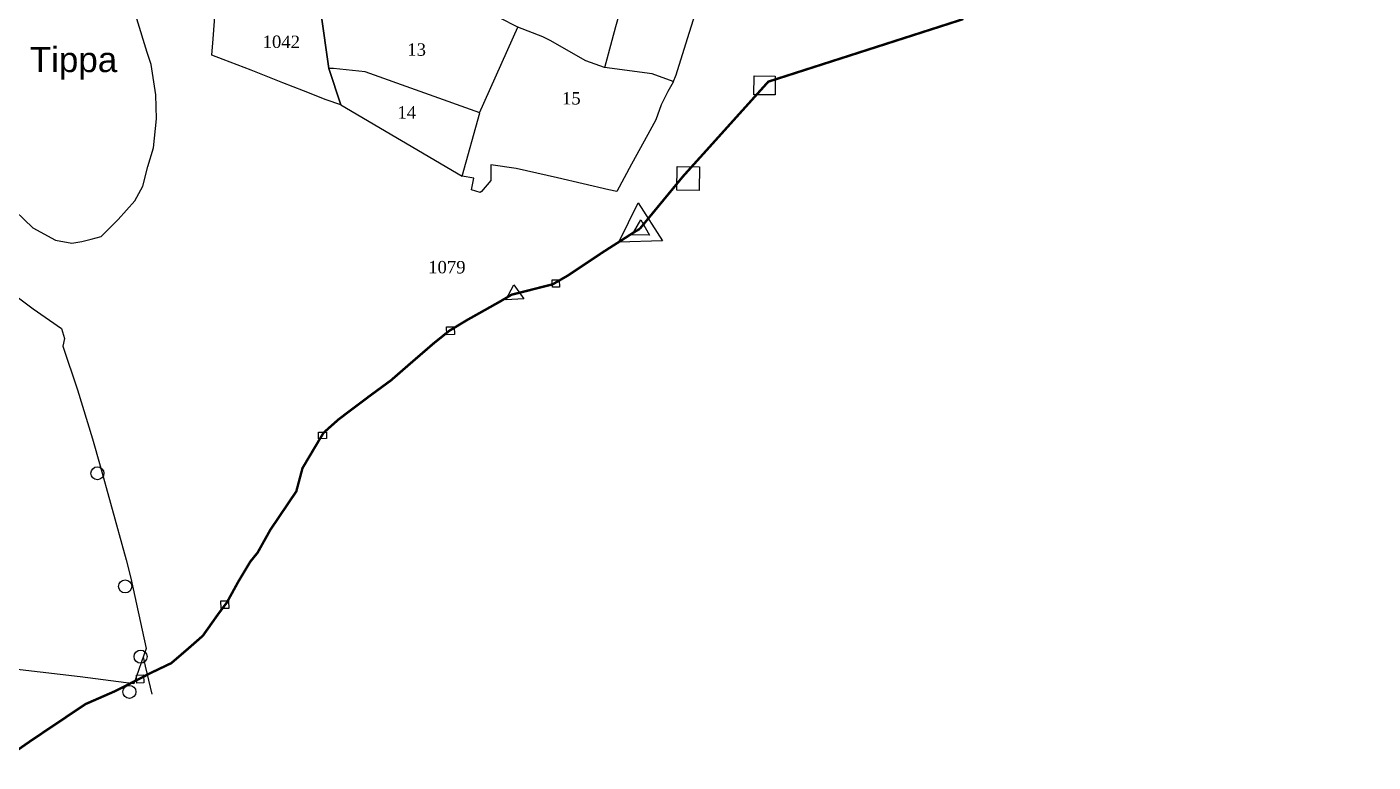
# Model space of a CAD drawing. Header units: feet. Extents: x 349593 to 350015, y 1571769 to 1572365.
# Drawn here: x 349871.7 to 349963.7, y 1571953.4 to 1572003.6 of the extents above; entities that cross this region are included whole.
import ezdxf

# ---------------------------------------------------------------- set-up
doc = ezdxf.new("R2010")
doc.units = ezdxf.units.FT
doc.header["$LTSCALE"] = 15
doc.header["$MEASUREMENT"] = 0
for name, color, linetype in [('CARTTRACK', 6, 'Continuous'), ('PLATS', 6, 'Continuous'), ('PLOTNO', 7, 'Continuous'), ('text', 7, 'Continuous'), ('VILLAGE BOUNDRY', 7, 'Continuous')]:
    doc.layers.add(name, color=color, linetype=linetype)
doc.styles.add('ARIAL', font='ARIAL.TTF')
doc.styles.get("Standard").update_dxf_attribs({"font": 'TIMES.TTF'})

msp = doc.modelspace()

# ---------------------------------------------------------------- linework, layer by layer
at = {"lineweight": -3, "elevation": -0.977}
msp.add_lwpolyline([(349893.157, 1571998.305), (349892.328, 1572000.782), (349893.157, 1571998.305), (349901.438, 1571993.435)], dxfattribs=at)
at = {"layer": 'CARTTRACK', "extrusion": (-3.55122e-05, 6.11968e-05, 1), "elevation": 82.799}
msp.add_lwpolyline([(349874.792, 1571988.843), (349875.466, 1571988.974), (349876.108, 1571989.125), (349876.783, 1571989.314), (349877.946, 1571990.471), (349879.075, 1571991.741), (349879.633, 1571992.736), (349879.98, 1571994.074), (349880.358, 1571995.369), (349880.554, 1571997.328), (349880.522, 1571998.974), (349880.208, 1572001.054), (349879.93, 1572001.853), (349879.213, 1572004.169), (349878.469, 1572005.767), (349877.597, 1572007.473), (349876.403, 1572009.402), (349875.089, 1572010.358), (349874.131, 1572010.87), (349873.429, 1572010.955), (349872.379, 1572010.951), (349870.381, 1572010.154), (349869.122, 1572009.318), (349868.001, 1572007.863), (349867.141, 1572005.54), (349867.023, 1572004.616), (349866.778, 1572002.279), (349866.695, 1572001.861), (349867.022, 1571999.311), (349867.568, 1571996.891), (349868.279, 1571995.012), (349869.415, 1571992.735), (349870.314, 1571991.625), (349872.116, 1571989.91), (349873.67, 1571989.063), (349874.792, 1571988.843)], dxfattribs=at)
at = {"layer": 'PLATS', "color": 0, "extrusion": (-3.55122e-05, 6.11968e-05, 1)}
for points, elevation in [([(349828.122, 1571996.879), (349829.94, 1571996.635), (349833.998, 1571996.207), (349838.926, 1571995.605), (349839.182, 1571995.611), (349839.952, 1571995.927), (349842.815, 1571995.571), (349843.142, 1571995.596), (349845.187, 1571995.349), (349850.68, 1571994.056), (349855.5, 1571992.729), (349859.443, 1571990.797), (349862.083, 1571989.574), (349867.253, 1571987.473), (349868.367, 1571987.008), (349869.267, 1571986.381), (349869.838, 1571986.071), (349872.139, 1571984.372), (349874.071, 1571983.037), (349874.287, 1571982.35), (349874.161, 1571981.821), (349875.176, 1571978.843), (349876.191, 1571975.491), (349876.72, 1571973.649), (349877.433, 1571971.11), (349878.497, 1571967.253), (349878.81, 1571965.99), (349879.849, 1571961.192), (349879.013, 1571958.779), (349875.344, 1571959.262), (349869.889, 1571959.898), (349869.395, 1571960.465), (349868.613, 1571960.543), (349867.436, 1571960.486), (349860.726, 1571961.444), (349854.904, 1571962.276), (349844.647, 1571963.931), (349839.513, 1571964.526), (349838.512, 1571964.354), (349837.138, 1571964.538), (349829.717, 1571965.156), (349826.26, 1571965.482), (349823.53, 1571965.741), (349819.552, 1571965.805), (349812.739, 1571965.776), (349810.562, 1571965.772), (349809.36, 1571965.205), (349805.636, 1571965.267), (349803.365, 1571965.324), (349803.365, 1571965.324), (349801.772, 1571965.659), (349800.788, 1571965.803), (349796.206, 1571966.441), (349791.525, 1571966.118), (349790.669, 1571966.057), (349790.337, 1571963.464), (349790.34, 1571963.006), (349790.797, 1571960.602), (349791.124, 1571959.052), (349791.272, 1571958.446)], 83.058), ([(349879.66, 1571960.624), (349879.783, 1571959.983), (349880.236, 1571958.067)], 82.799)]:
    msp.add_lwpolyline(points, dxfattribs=dict(at, elevation=elevation))
for centre in [(349876.526, 1571973.148, 82.799), (349878.423, 1571965.43, 82.799), (349879.476, 1571960.635, 82.799), (349878.71, 1571958.233, 82.799)]:
    msp.add_circle(centre, 0.445, dxfattribs=at)
at = {"layer": 'PLOTNO', "color": 0, "extrusion": (5.24297e-06, -4.3916e-06, 1)}
for p, q in [((349905.244, 1572003.599, -0.97), (349903.979, 1572004.224, -0.97)), ((349906.944, 1572002.932, -0.97), (349905.244, 1572003.599, -0.97)), ((349907.447, 1572002.681, -0.97), (349906.944, 1572002.932, -0.97)), ((349909.88, 1572001.308, -0.97), (349907.447, 1572002.681, -0.97)), ((349911.167, 1572000.835, -0.97), (349909.88, 1572001.308, -0.97)), ((349914.423, 1572000.403, -0.97), (349911.167, 1572000.835, -0.97)), ((349915.845, 1571999.883, -0.97), (349914.423, 1572000.403, -0.97)), ((349915.843, 1571999.833, -0.97), (349915.497, 1571999.193, -0.97)), ((349915.497, 1571999.193, -0.97), (349915.033, 1571998.297, -0.97)), ((349915.033, 1571998.297, -0.97), (349914.672, 1571997.272, -0.97)), ((349914.672, 1571997.272, -0.97), (349914.118, 1571996.262, -0.97)), ((349914.118, 1571996.262, -0.97), (349913.012, 1571994.248, -0.97)), ((349905.129, 1571993.953, -0.97), (349903.398, 1571994.195, -0.97)), ((349903.398, 1571994.195, -0.97), (349903.398, 1571993.135, -0.97)), ((349907.94, 1571993.305, -0.97), (349905.129, 1571993.953, -0.97)), ((349913.012, 1571994.248, -0.97), (349911.997, 1571992.382, -0.97)), ((349903.398, 1571993.135, -0.97), (349902.766, 1571992.391, -0.97)), ((349911.448, 1571992.485, -0.97), (349907.94, 1571993.305, -0.97)), ((349902.662, 1571992.31, -0.97), (349902.082, 1571992.498, -0.97)), ((349902.766, 1571992.391, -0.97), (349902.662, 1571992.31, -0.97)), ((349911.997, 1571992.382, -0.97), (349911.448, 1571992.485, -0.97))]:
    msp.add_line(p, q, dxfattribs=at)
at = {"layer": 'PLOTNO', "color": 0, "extrusion": (5.24297e-06, -4.3916e-06, 1), "elevation": -6.039}
for points in [[(349915.848, 1571999.841), (349916.055, 1572000.336), (349916.826, 1572002.829), (349917.641, 1572005.419), (349917.969, 1572006.827), (349920.54, 1572007.169), (349921.427, 1572007.298), (349921.876, 1572011.121), (349921.9, 1572011.246), (349923.284, 1572010.876), (349924.446, 1572010.585), (349931.391, 1572008.906), (349930.789, 1572016.197), (349930.737, 1572016.971), (349934.92, 1572017.261), (349938.563, 1572017.535), (349938.788, 1572017.597), (349939.111, 1572013.251), (349939.089, 1572012.953), (349936.453, 1572012.864), (349936.494, 1572010.496), (349932.908, 1572009.317), (349931.796, 1572008.985), (349931.393, 1572008.912)], [(349911.19, 1572000.852), (349911.944, 1572003.647), (349912.676, 1572006.332), (349913.19, 1572008.227), (349914.163, 1572011.869), (349912.845, 1572011.849)], [(349902.085, 1571992.499), (349902.243, 1571993.294), (349901.438, 1571993.435), (349902.645, 1571997.749), (349894.819, 1572000.544), (349892.649, 1572000.779), (349892.328, 1572000.782), (349891.779, 1572004.612)], [(349902.631, 1571997.748), (349905.242, 1572003.604)]]:
    msp.add_lwpolyline(points, dxfattribs=at)
at = {"layer": 'PLOTNO', "color": 0, "extrusion": (-3.55122e-05, 6.11968e-05, 1), "elevation": 82.799}
msp.add_lwpolyline([(349893.157, 1571998.303), (349892.143, 1571998.641), (349890.607, 1571999.251), (349889.193, 1571999.788), (349887.04, 1572000.65), (349885.124, 1572001.385), (349884.335, 1572001.688), (349884.444, 1572002.789), (349884.527, 1572003.997), (349884.641, 1572005.379), (349884.75, 1572006.548), (349884.878, 1572007.727), (349884.888, 1572008.14), (349885.837, 1572007.649), (349887.376, 1572006.895), (349889.042, 1572006.011), (349890.891, 1572005.047), (349891.779, 1572004.609), (349892.328, 1572000.78)], dxfattribs=at)
at = {"layer": 'VILLAGE BOUNDRY', "lineweight": -3, "const_width": 0.164, "elevation": -0.97}
for points in [[(349999.649, 1572068.414), (349995.866, 1572069.569), (349993.215, 1572068.796), (349981.635, 1572065.784), (349978.911, 1572058.509), (349966.198, 1572051.216), (349959.982, 1572038.419), (349956.579, 1572031.966), (349955.594, 1572027.678), (349955.744, 1572023.524), (349954.174, 1572019.387), (349946.384, 1572015.007), (349943.778, 1572013.522), (349939.441, 1572011.452), (349935.599, 1572004.125), (349922.349, 1571999.875), (349916.512, 1571993.4), (349913.56, 1571989.821)], [(349870.008, 1571953.527), (349872.033, 1571954.932), (349874.669, 1571956.7), (349875.725, 1571957.405), (349877.792, 1571958.309), (349880.244, 1571959.561), (349881.573, 1571960.194), (349882.671, 1571961.137), (349883.73, 1571962.064), (349884.77, 1571963.532), (349885.369, 1571964.332), (349886.168, 1571965.786), (349886.974, 1571967.126), (349887.468, 1571967.734), (349888.342, 1571969.297), (349889.411, 1571970.879), (349890.112, 1571971.917), (349890.534, 1571973.5), (349891.639, 1571975.362), (349891.975, 1571975.916), (349892.997, 1571976.828), (349895.105, 1571978.415), (349896.585, 1571979.499), (349897.751, 1571980.514), (349899.463, 1571981.992), (349900.549, 1571982.867), (349901.764, 1571983.602), (349904.054, 1571984.887), (349904.816, 1571985.337), (349907.621, 1571986.046), (349908.666, 1571986.65), (349910.928, 1571988.161), (349913.317, 1571989.687), (349913.558, 1571989.818)]]:
    msp.add_lwpolyline(points, dxfattribs=at)
at = {"layer": 'VILLAGE BOUNDRY', "extrusion": (4.00751e-07, 9.12274e-07, 1), "elevation": 0.604}
for points in [[(349921.384, 1572000.278), (349922.828, 1572000.261), (349922.813, 1571998.972), (349921.37, 1571998.988)], [(349916.12, 1571994.076), (349917.654, 1571994.058), (349917.635, 1571992.455), (349916.102, 1571992.473)]]:
    msp.add_lwpolyline(points, close=True, dxfattribs=at)
msp.add_lwpolyline([(349913.464, 1571991.616), (349915.127, 1571989.007), (349912.146, 1571988.918), (349913.464, 1571991.616)], dxfattribs=at)
at = {"layer": 'VILLAGE BOUNDRY', "extrusion": (1.08341e-05, 1.9618e-06, 1), "elevation": 5.905}
for points in [[(349913.647, 1571990.444), (349914.232, 1571989.401), (349913.053, 1571989.43), (349913.647, 1571990.444)], [(349904.978, 1571986.007), (349905.652, 1571985.047), (349904.426, 1571984.997), (349904.978, 1571986.007)]]:
    msp.add_lwpolyline(points, dxfattribs=at)
for points in [[(349907.595, 1571986.352), (349908.072, 1571986.36), (349908.082, 1571985.85), (349907.605, 1571985.841)], [(349900.376, 1571983.134), (349900.897, 1571983.144), (349900.907, 1571982.62), (349900.386, 1571982.61)], [(349891.628, 1571975.952), (349892.177, 1571975.962), (349892.185, 1571975.521), (349891.636, 1571975.511)], [(349884.96, 1571964.441), (349885.487, 1571964.45), (349885.497, 1571963.923), (349884.97, 1571963.913)], [(349879.201, 1571959.382), (349879.686, 1571959.391), (349879.696, 1571958.849), (349879.211, 1571958.84)]]:
    msp.add_lwpolyline(points, close=True, dxfattribs=at)

# ---------------------------------------------------------------- texts
at = {"layer": 'PLOTNO', "color": 0, "extrusion": (-3.55122e-05, 6.11968e-05, 1)}
for s, p in [('1042', (349887.812, 1572002.18, 82.799)), ('1079', (349899.117, 1571986.798, 82.805))]:
    msp.add_text(s, height=0.8447, rotation=359.7254, dxfattribs=at).set_placement(p)
at = {"layer": 'PLOTNO', "color": 0, "extrusion": (5.24297e-06, -4.3916e-06, 1)}
for s, p in [('13', (349897.691, 1572001.649, -6.039)), ('15', (349908.256, 1571998.322, -6.039)), ('14', (349897.015, 1571997.363, -6.039))]:
    msp.add_text(s, height=0.8447, rotation=359.7254, dxfattribs=at).set_placement(p)
at = {"layer": 'text', "ltscale": 5, "extrusion": (-3.55122e-05, 6.11968e-05, 1), "style": 'ARIAL'}
msp.add_text('Tippa', height=1.7108, dxfattribs=at).set_placement((349871.905, 1572000.525, 82.799))

doc.saveas('drawing.dxf')
